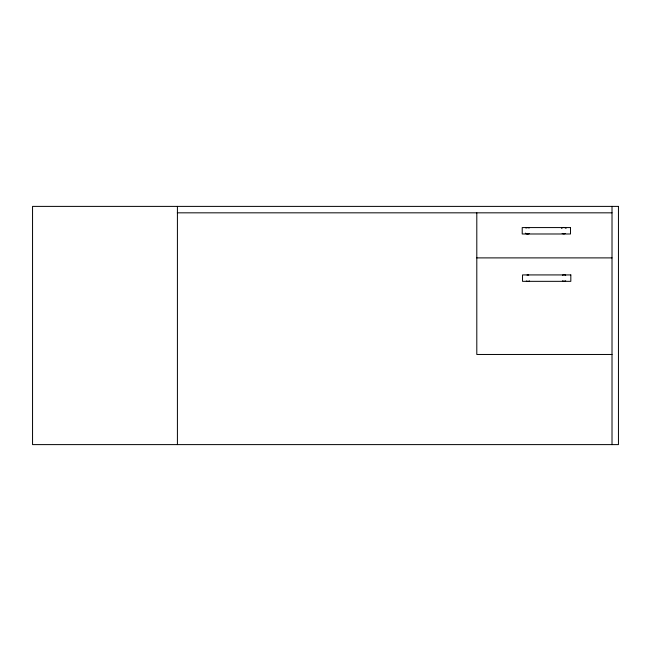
<?xml version="1.0" encoding="UTF-8"?>
<svg xmlns="http://www.w3.org/2000/svg" width="651" height="651" viewBox="0 0 651 651"><rect width="100%" height="100%" fill="white"/><g stroke="black" fill="none" stroke-linecap="round" stroke-linejoin="round"><path stroke-width="0.98" d="M177.324 212.828L612.013 212.828M476.801 257.894L612.013 257.894M612.013 354.469L476.801 354.469L476.801 212.828M612.013 206.391L612.013 444.609M177.414 206.391L177.414 444.609M529.214 233.595A3.222 3.222 0 0 1 525.324 233.131M525.927 228.062A3.222 3.222 0 0 1 529.149 228.021M565.385 233.432A3.222 3.222 0 0 1 562.163 233.432M561.496 228.371A3.222 3.222 0 0 1 566.044 228.371M565.695 280.784A3.222 3.222 0 0 1 562.48 280.784M562.48 275.21A3.222 3.222 0 0 1 565.695 275.21M529.532 280.955A3.222 3.222 0 0 1 526.309 280.988M527.017 275.088A3.222 3.222 0 0 1 528.685 275.064M618.45 206.391L32.55 206.391L32.55 444.609L618.45 444.609L618.45 206.391M570.504 227.573L522.216 227.573L522.216 233.986L570.504 233.986L570.504 227.573M570.821 274.925L522.525 274.925L522.525 281.338L570.821 281.338L570.821 274.925"/></g></svg>
